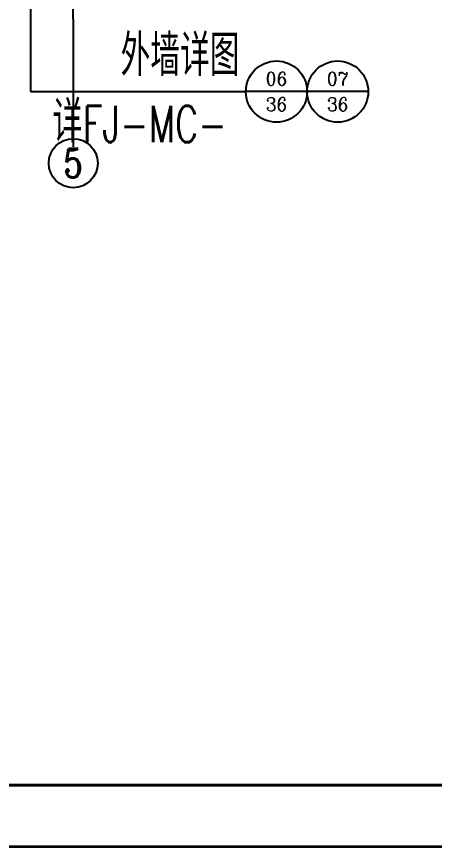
# Model space of a CAD drawing. Header units: millimetres. Extents: x 708158 to 1984082, y -168213 to -53.
# Drawn here: x 939962 to 950210, y -107700 to -87367 of the extents above; entities that cross this region are included whole.
import ezdxf
from ezdxf.enums import TextEntityAlignment as Align

# ---------------------------------------------------------------- set-up
doc = ezdxf.new("R2010")
doc.units = ezdxf.units.MM
doc.header["$LTSCALE"] = 1000
doc.linetypes.add('DOTE', pattern=[2.42, 2, -0.2, 0.02, -0.2])
doc.layers.get('0').update_dxf_attribs({"color": 8})
for name, color, linetype in [('230303生产综合楼-平面图_t8$0$DIM_IDEN', 3, 'Continuous'), ('AXIS', 3, 'Continuous'), ('AXIS_TEXT', 7, 'Continuous'), ('DOTE', 1, 'DOTE'), ('PUB_TEXT', 7, 'Continuous')]:
    doc.layers.add(name, color=color, linetype=linetype)
doc.layers.add('图框', color=4, linetype='Continuous', lineweight=35)
doc.styles.add('230303生产综合楼-平面图_t8$0$_TCH_DIM', font='SIMPLEX', dxfattribs={"bigfont": 'GBCBIG'})
doc.styles.add('230303生产综合楼-平面图_t8$0$_TCH_LABEL', font='COMPLEX', dxfattribs={"bigfont": 'GBCBIG'})
doc.styles.add('_TCH_AXIS', font='COMPLEX', dxfattribs={"bigfont": 'GBCBIG'})

# ---------------------------------------------------------------- blocks, each defined once
blk = doc.blocks.new('A$C998f5811')
at = {"layer": '图框', "color": 4}
blk.add_line((-126150, 0), (0, 0), dxfattribs=at)
at = {"layer": '图框', "color": 4, "const_width": 74.2}
blk.add_lwpolyline([(-122400, 1500), (-1500, 1500), (-1500, 87600), (-122400, 87600)], close=True, dxfattribs=at)

msp = doc.modelspace()

# ---------------------------------------------------------------- linework, layer by layer
at = {"layer": '230303生产综合楼-平面图_t8$0$DIM_IDEN'}
for p, q in [((940303, -85256.7), (940303, -89204.5)), ((940303, -89204.5), (945587.2, -89204.5)), ((947087.2, -89204.5), (945587.2, -89204.5)), ((948587.2, -89204.5), (947087.2, -89204.5))]:
    msp.add_line(p, q, dxfattribs=at)
for centre in [(946337.2, -89204.5), (947837.2, -89204.5)]:
    msp.add_circle(centre, 750, dxfattribs=at)
at = {"layer": 'AXIS'}
for p, q in [((941353, -87432.6), (941353, -89728.7)), ((941353, -89307.3), (941353, -90558.4))]:
    msp.add_line(p, q, dxfattribs=at)
msp.add_circle((941353, -90958.4), 600, dxfattribs=at)
at = {"layer": 'DOTE'}
msp.add_line((941353, -87432.6), (941353, -34939.7), dxfattribs=at)

# ---------------------------------------------------------------- block references
msp.add_blockref('A$C998f5811', (960457.6, -107699.9))

# ---------------------------------------------------------------- texts
at = {"layer": 'AXIS_TEXT', "style": '_TCH_AXIS'}
msp.add_text('5', height=698.9, dxfattribs=at).set_placement((941120.1, -91307.8), (941586, -91307.8), align=Align.FIT)
at = {"layer": 'PUB_TEXT', "style": '230303生产综合楼-平面图_t8$0$_TCH_DIM'}
for s, height, p in [('外墙详图', 1012.77, (942513.1, -88822.5)), ('详', 1012.8, (940844.9, -90446.6))]:
    msp.add_text(s, height=height, dxfattribs=at).set_placement(p)
at = {"layer": 'PUB_TEXT', "style": '230303生产综合楼-平面图_t8$0$_TCH_LABEL'}
for s, height, p, p2 in [('06', 329.48, (946070.4, -89055.9), (946603.9, -89055.9)), ('07', 329.48, (947570.4, -89055.9), (948103.9, -89055.9)), ('36', 332.89, (946075.6, -89685.4), (946598.7, -89685.4)), ('36', 332.89, (947575.6, -89685.4), (948098.7, -89685.4))]:
    msp.add_text(s, height=height, dxfattribs=at).set_placement(p, p2, align=Align.FIT)
at = {"layer": 'PUB_TEXT', "style": '230303生产综合楼-平面图_t8$0$_TCH_DIM', "width": 0.705882}
msp.add_text('FJ-MC-', height=892.5, dxfattribs=at).set_placement((941582.2, -90446.6))

doc.saveas('drawing.dxf')
